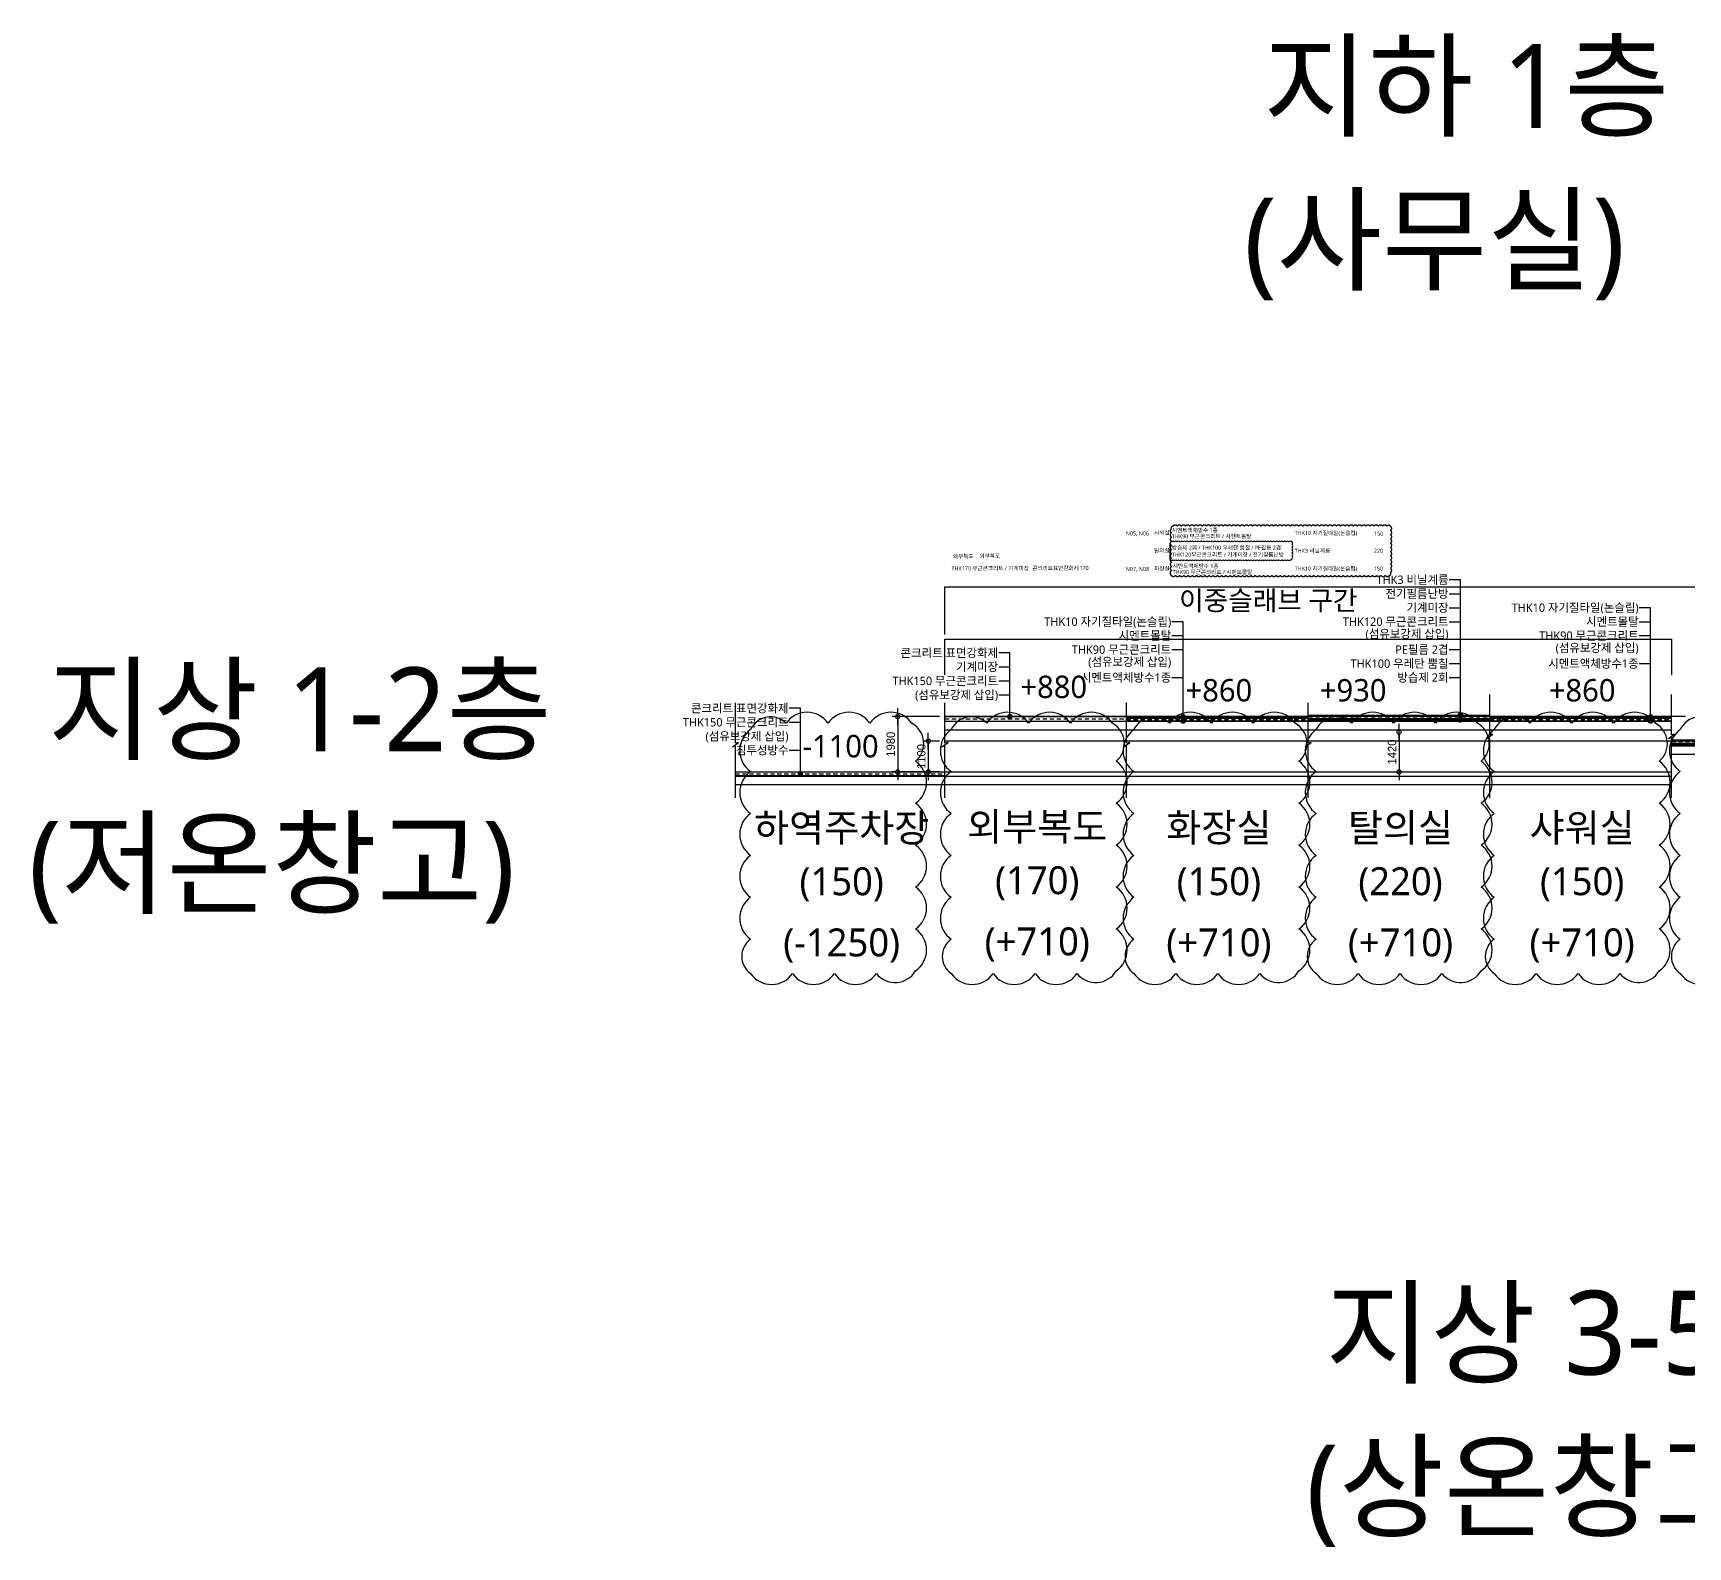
# Model space of a CAD drawing. Header units: millimetres. Extents: x 14892468 to 15300900, y -3565850 to -3401345.
# Drawn here: x 14925063 to 14984285, y -3528074 to -3473906 of the extents above; entities that cross this region are included whole.
import ezdxf
from ezdxf.enums import TextEntityAlignment as Align

# ---------------------------------------------------------------- set-up
doc = ezdxf.new("R2010")
doc.units = ezdxf.units.MM
doc.header["$LTSCALE"] = 100
doc.header["$MEASUREMENT"] = 0
doc.header["$PDSIZE"] = -10
doc.linetypes.add('ACAD_ISO03W100', pattern=[30, 12, -18])
doc.linetypes.add('HID', pattern=[2.5, 1.5, -1])
doc.layers.get('0').update_dxf_attribs({"linetype": 'CONTINUOUS'})
doc.layers.get('Defpoints').update_dxf_attribs({"color": 171, "linetype": 'CONTINUOUS'})
for name, color, linetype in [('FIN', 9, 'CONTINUOUS'), ('FIN(아스콘)', 3, 'CONTINUOUS'), ('HAT-252', 252, 'CONTINUOUS'), ('INS', 9, 'BATTING'), ('LED', 7, 'CONTINUOUS'), ('SYM', 7, 'CONTINUOUS'), ('TEXT(MIN)', 7, 'CONTINUOUS'), ('TEXT-기입', 6, 'CONTINUOUS'), ('wire-meshes', 1, 'CONTINUOUS')]:
    doc.layers.add(name, color=color, linetype=linetype)
doc.layers.add('VE변경사항적용-20220616', color=10, linetype='CONTINUOUS', plot=False)
doc.styles.add('CGS', font='cgse', dxfattribs={"bigfont": 'cgs'})
doc.styles.add('나눔바른고딕', font='NanumBarunGothic.ttf')
doc.linetypes.add('BATTING', pattern='A,0.0001,-0.1,[134,ltypeshp.shx,S=0.1,R=0,X=-0.1,Y=0],-0.2,[134,ltypeshp.shx,S=0.1,R=180,X=0.1,Y=0],-0.1', length=0.4001)
doc.dimstyles.new('NDIM 1200', dxfattribs={"dimscale": 500, "dimtxt": 3, "dimasz": 1, "dimexe": 2, "dimexo": 2, "dimgap": 1, "dimtad": 1, "dimdec": 0, "dimdsep": 46, "dimtxsty": 'CGS', "dimblk": 'DOT0', "dimcen": 1, "dimdle": 8, "dimclrd": 2, "dimclre": 2, "dimclrt": 2, "dimadec": 0, "dimazin": 0, "dimtfac": 1, "dimtdec": 0, "dimtix": 1, "dimtmove": 2, "dimatfit": 3, "dimldrblk": 'DOT0', "dimfxl": 1, "dimtolj": 1, "dimtzin": 0, "dimlwd": -1, "dimlwe": -1, "dimarcsym": 0})

# ---------------------------------------------------------------- blocks, each defined once
blk = doc.blocks.new('DOT0')
blk.add_line((-3, 0), (3, 0))
at = {"color": 6}
blk.add_circle((0, 0), 0.75, dxfattribs=at)
blk = doc.blocks.new('*D9')
at = {"layer": 'Defpoints', "ltscale": 0.4, "transparency": 16777216}
for p, q in [((14957497, -3499241), (14956900, -3499241)), ((14957100, -3499341), (14957100, -3500241)), ((14957497, -3500341), (14956900, -3500341))]:
    blk.add_line(p, q, dxfattribs=at)
at = {"layer": 'Defpoints', "color": 0, "ltscale": 0.4, "transparency": 16777216}
for p in [(14957697, -3499241), (14957100, -3500341), (14957697, -3500341)]:
    blk.add_point(p, dxfattribs=at)
at = {"layer": 'Defpoints', "ltscale": 0.4, "transparency": 16777216, "xscale": 100, "yscale": 100, "zscale": 100}
for p, rotation in [((14957100, -3499241), 90), ((14957100, -3500341), 270)]:
    blk.add_blockref('DOT0', p, dxfattribs=dict(at, rotation=rotation))
at = {"layer": 'Defpoints', "ltscale": 0.4, "transparency": 16777216, "insert": (14956850, -3499791), "char_height": 300, "attachment_point": 5, "rotation": 90, "style": 'CGS'}
blk.add_mtext('\\A1;1100', dxfattribs=at)
blk = doc.blocks.new('*D7')
at = {"layer": 'Defpoints', "ltscale": 0.4, "transparency": 16777216}
for p, q in [((14957497, -3498361), (14955806, -3498361)), ((14956006, -3498461), (14956006, -3500241)), ((14957497, -3500341), (14955806, -3500341))]:
    blk.add_line(p, q, dxfattribs=at)
at = {"layer": 'Defpoints', "color": 0, "ltscale": 0.4, "transparency": 16777216}
for p in [(14957697, -3498361), (14956006, -3500341), (14957697, -3500341)]:
    blk.add_point(p, dxfattribs=at)
at = {"layer": 'Defpoints', "ltscale": 0.4, "transparency": 16777216, "xscale": 100, "yscale": 100, "zscale": 100}
for p, rotation in [((14956006, -3498361), 90), ((14956006, -3500341), 270)]:
    blk.add_blockref('DOT0', p, dxfattribs=dict(at, rotation=rotation))
at = {"layer": 'Defpoints', "ltscale": 0.4, "transparency": 16777216, "insert": (14955756, -3499351), "char_height": 300, "attachment_point": 5, "rotation": 90, "style": 'CGS'}
blk.add_mtext('\\A1;1980', dxfattribs=at)
blk = doc.blocks.new('*D8')
at = {"layer": 'Defpoints', "ltscale": 0.4, "transparency": 16777216}
blk.add_line((14973947, -3499021), (14973947, -3500241), dxfattribs=at)
at = {"layer": 'Defpoints', "color": 0, "ltscale": 0.4, "transparency": 16777216}
for p in [(14973947, -3498921), (14973947, -3500341), (14973947, -3500341)]:
    blk.add_point(p, dxfattribs=at)
at = {"layer": 'Defpoints', "ltscale": 0.4, "transparency": 16777216, "xscale": 100, "yscale": 100, "zscale": 100}
for p, rotation in [((14973947, -3498921), 90), ((14973947, -3500341), 270)]:
    blk.add_blockref('DOT0', p, dxfattribs=dict(at, rotation=rotation))
at = {"layer": 'Defpoints', "ltscale": 0.4, "transparency": 16777216, "insert": (14973697, -3499631), "char_height": 300, "attachment_point": 5, "rotation": 90, "style": 'CGS'}
blk.add_mtext('\\A1;1420', dxfattribs=at)

msp = doc.modelspace()

# ---------------------------------------------------------------- hatches: boundary and pattern name
at = {"layer": 'LED'}
h = msp.add_hatch(color=256, dxfattribs=at)
h.dxf.hatch_style = 1
edge = h.paths.add_edge_path()
edge.add_arc((14976143, -3498311.1), 108, 0, 360)
h = msp.add_hatch(color=256, dxfattribs=at)
h.dxf.hatch_style = 1
edge = h.paths.add_edge_path()
edge.add_arc((14966218.3, -3498381.1), 108, 0, 360)
h = msp.add_hatch(color=256, dxfattribs=at)
h.dxf.hatch_style = 1
edge = h.paths.add_edge_path()
edge.add_arc((14982946, -3498381.1), 108, 0, 360)

# ---------------------------------------------------------------- linework, layer by layer
for points in [[(14965759.9, -3492749.9, 0.5205671), (14965859.9, -3492749.9, 0.5205671), (14965959.9, -3492749.9, 0.5205671), (14966059.9, -3492749.9, 0.5205671), (14966159.9, -3492749.9, 0.5205671), (14966259.9, -3492749.9, 0.5205671), (14966359.9, -3492749.9, 0.5205671), (14966459.9, -3492749.9, 0.5205671), (14966559.9, -3492749.9, 0.5205671), (14966659.9, -3492749.9, 0.5205671), (14966759.9, -3492749.9, 0.5205671), (14966859.9, -3492749.9, 0.5205671), (14966959.9, -3492749.9, 0.5205671), (14967059.9, -3492749.9, 0.5205671), (14967159.9, -3492749.9, 0.5205671), (14967259.9, -3492749.9, 0.5205671), (14967359.9, -3492749.9, 0.5205671), (14967459.9, -3492749.9, 0.5205671), (14967559.9, -3492749.9, 0.5205671), (14967659.9, -3492749.9, 0.5205671), (14967759.9, -3492749.9, 0.5205671), (14967859.9, -3492749.9, 0.5205671), (14967959.9, -3492749.9, 0.5205671), (14968059.9, -3492749.9, 0.5205671), (14968159.9, -3492749.9, 0.5205671), (14968259.9, -3492749.9, 0.5205671), (14968359.9, -3492749.9, 0.5205671), (14968459.9, -3492749.9, 0.5205671), (14968559.9, -3492749.9, 0.5205671), (14968659.9, -3492749.9, 0.5205671), (14968759.9, -3492749.9, 0.5205671), (14968859.9, -3492749.9, 0.5205671), (14968959.9, -3492749.9, 0.5205671), (14969059.9, -3492749.9, 0.5205671), (14969159.9, -3492749.9, 0.5205671), (14969259.9, -3492749.9, 0.5205671), (14969359.9, -3492749.9, 0.5205671), (14969459.9, -3492749.9, 0.5205671), (14969559.9, -3492749.9, 0.5205671), (14969659.9, -3492749.9, 0.5205671), (14969759.9, -3492749.9, 0.5205671), (14969859.9, -3492749.9, 0.5205671), (14969959.9, -3492749.9, 0.5205671), (14970059.9, -3492749.9, 0.5205671), (14970118.5, -3492708.5, 0.5205671), (14970118.5, -3492608.5, 0.5205671), (14970118.5, -3492508.5, 0.5205671), (14970118.5, -3492408.5, 0.5205671), (14970118.5, -3492308.5, 0.5205671), (14970118.5, -3492208.5, 0.5205671), (14970112.4, -3492114.7, 0.5205671), (14970012.4, -3492114.7, 0.5205671), (14969912.4, -3492114.7, 0.5205671), (14969812.4, -3492114.7, 0.5205671), (14969712.4, -3492114.7, 0.5205671), (14969612.4, -3492114.7, 0.5205671), (14969512.4, -3492114.7, 0.5205671), (14969412.4, -3492114.7, 0.5205671), (14969312.4, -3492114.7, 0.5205671), (14969212.4, -3492114.7, 0.5205671), (14969112.4, -3492114.7, 0.5205671), (14969012.4, -3492114.7, 0.5205671), (14968912.4, -3492114.7, 0.5205671), (14968812.4, -3492114.7, 0.5205671), (14968712.4, -3492114.7, 0.5205671), (14968612.4, -3492114.7, 0.5205671), (14968512.4, -3492114.7, 0.5205671), (14968412.4, -3492114.7, 0.5205671), (14968312.4, -3492114.7, 0.5205671), (14968212.4, -3492114.7, 0.5205671), (14968112.4, -3492114.7, 0.5205671), (14968012.4, -3492114.7, 0.5205671), (14967912.4, -3492114.7, 0.5205671), (14967812.4, -3492114.7, 0.5205671), (14967712.4, -3492114.7, 0.5205671), (14967612.4, -3492114.7, 0.5205671), (14967512.4, -3492114.7, 0.5205671), (14967412.4, -3492114.7, 0.5205671), (14967312.4, -3492114.7, 0.5205671), (14967212.4, -3492114.7, 0.5205671), (14967112.4, -3492114.7, 0.5205671), (14967012.4, -3492114.7, 0.5205671), (14966912.4, -3492114.7, 0.5205671), (14966812.4, -3492114.7, 0.5205671), (14966712.4, -3492114.7, 0.5205671), (14966612.4, -3492114.7, 0.5205671), (14966512.4, -3492114.7, 0.5205671), (14966412.4, -3492114.7, 0.5205671), (14966312.4, -3492114.7, 0.5205671), (14966212.4, -3492114.7, 0.5205671), (14966112.4, -3492114.7, 0.5205671), (14966012.4, -3492114.7, 0.5205671), (14965912.4, -3492114.7, 0.5205671), (14965812.4, -3492114.7, 0.5205671), (14965759.9, -3492162.2, 0.5205671), (14965759.9, -3492262.2, 0.5205671), (14965759.9, -3492362.2, 0.5205671), (14965759.9, -3492462.2, 0.5205671), (14965759.9, -3492562.2, 0.5205671), (14965759.9, -3492662.2, 0.5205671)], [(14950741.4, -3507557.8, 0.5205671), (14952241.4, -3507557.8, 0.5205671), (14953741.4, -3507557.8, 0.5205671), (14955241.4, -3507557.8, 0.5205671), (14956646.5, -3507463, 0.5205671), (14956646.5, -3505963, 0.5205671), (14956646.5, -3504463, 0.5205671), (14956646.5, -3502963, 0.5205671), (14956646.5, -3501463, 0.5205671), (14956646.5, -3499963, 0.5205671), (14956510.8, -3498598.7, 0.5205671), (14955010.8, -3498598.7, 0.5205671), (14953510.8, -3498598.7, 0.5205671), (14952010.8, -3498598.7, 0.5205671), (14950741.4, -3498829.4, 0.5205671), (14950741.4, -3500329.4, 0.5205671), (14950741.4, -3501829.4, 0.5205671), (14950741.4, -3503329.4, 0.5205671), (14950741.4, -3504829.4, 0.5205671), (14950741.4, -3506329.4, 0.5205671)], [(14957921.4, -3507557.8, 0.5205671), (14959421.4, -3507557.8, 0.5205671), (14960921.4, -3507557.8, 0.5205671), (14962421.4, -3507557.8, 0.5205671), (14963826.5, -3507463, 0.5205671), (14963826.5, -3505963, 0.5205671), (14963826.5, -3504463, 0.5205671), (14963826.5, -3502963, 0.5205671), (14963826.5, -3501463, 0.5205671), (14963826.5, -3499963, 0.5205671), (14963690.8, -3498598.7, 0.5205671), (14962190.8, -3498598.7, 0.5205671), (14960690.8, -3498598.7, 0.5205671), (14959190.8, -3498598.7, 0.5205671), (14957921.4, -3498829.4, 0.5205671), (14957921.4, -3500329.4, 0.5205671), (14957921.4, -3501829.4, 0.5205671), (14957921.4, -3503329.4, 0.5205671), (14957921.4, -3504829.4, 0.5205671), (14957921.4, -3506329.4, 0.5205671)], [(14964460.4, -3507557.8, 0.5205671), (14965960.4, -3507557.8, 0.5205671), (14967460.4, -3507557.8, 0.5205671), (14968960.4, -3507557.8, 0.5205671), (14970365.5, -3507463, 0.5205671), (14970365.5, -3505963, 0.5205671), (14970365.5, -3504463, 0.5205671), (14970365.5, -3502963, 0.5205671), (14970365.5, -3501463, 0.5205671), (14970365.5, -3499963, 0.5205671), (14970229.8, -3498598.7, 0.5205671), (14968729.8, -3498598.7, 0.5205671), (14967229.8, -3498598.7, 0.5205671), (14965729.8, -3498598.7, 0.5205671), (14964460.4, -3498829.4, 0.5205671), (14964460.4, -3500329.4, 0.5205671), (14964460.4, -3501829.4, 0.5205671), (14964460.4, -3503329.4, 0.5205671), (14964460.4, -3504829.4, 0.5205671), (14964460.4, -3506329.4, 0.5205671)], [(14970981.4, -3507557.8, 0.5205671), (14972481.4, -3507557.8, 0.5205671), (14973981.4, -3507557.8, 0.5205671), (14975481.4, -3507557.8, 0.5205671), (14976886.5, -3507463, 0.5205671), (14976886.5, -3505963, 0.5205671), (14976886.5, -3504463, 0.5205671), (14976886.5, -3502963, 0.5205671), (14976886.5, -3501463, 0.5205671), (14976886.5, -3499963, 0.5205671), (14976750.8, -3498598.7, 0.5205671), (14975250.8, -3498598.7, 0.5205671), (14973750.8, -3498598.7, 0.5205671), (14972250.8, -3498598.7, 0.5205671), (14970981.4, -3498829.4, 0.5205671), (14970981.4, -3500329.4, 0.5205671), (14970981.4, -3501829.4, 0.5205671), (14970981.4, -3503329.4, 0.5205671), (14970981.4, -3504829.4, 0.5205671), (14970981.4, -3506329.4, 0.5205671)], [(14977354.4, -3507557.8, 0.5205671), (14978854.4, -3507557.8, 0.5205671), (14980354.4, -3507557.8, 0.5205671), (14981854.4, -3507557.8, 0.5205671), (14983259.5, -3507463, 0.5205671), (14983259.5, -3505963, 0.5205671), (14983259.5, -3504463, 0.5205671), (14983259.5, -3502963, 0.5205671), (14983259.5, -3501463, 0.5205671), (14983259.5, -3499963, 0.5205671), (14983123.8, -3498598.7, 0.5205671), (14981623.8, -3498598.7, 0.5205671), (14980123.8, -3498598.7, 0.5205671), (14978623.8, -3498598.7, 0.5205671), (14977354.4, -3498829.4, 0.5205671), (14977354.4, -3500329.4, 0.5205671), (14977354.4, -3501829.4, 0.5205671), (14977354.4, -3503329.4, 0.5205671), (14977354.4, -3504829.4, 0.5205671), (14977354.4, -3506329.4, 0.5205671)], [(14984011.4, -3507557.8, 0.5205671), (14985511.4, -3507557.8, 0.5205671), (14987011.4, -3507557.8, 0.5205671), (14988511.4, -3507557.8, 0.5205671), (14989916.5, -3507463, 0.5205671), (14989916.5, -3505963, 0.5205671), (14989916.5, -3504463, 0.5205671), (14989916.5, -3502963, 0.5205671), (14989916.5, -3501463, 0.5205671), (14989916.5, -3499963, 0.5205671), (14989780.8, -3498598.7, 0.5205671), (14988280.8, -3498598.7, 0.5205671), (14986780.8, -3498598.7, 0.5205671), (14985280.8, -3498598.7, 0.5205671), (14984011.4, -3498829.4, 0.5205671), (14984011.4, -3500329.4, 0.5205671), (14984011.4, -3501829.4, 0.5205671), (14984011.4, -3503329.4, 0.5205671), (14984011.4, -3504829.4, 0.5205671), (14984011.4, -3506329.4, 0.5205671)]]:
    msp.add_lwpolyline(points, format="xyb", close=True)
at = {"color": 2, "ltscale": 0.1}
for points in [[(14957697, -3498531.1), (14964197, -3498531.1)], [(14957697, -3498831.1), (14964197, -3498831.1)], [(14964197, -3498531.1), (14970697, -3498531.1)], [(14964197, -3498831.1), (14970697, -3498831.1)], [(14970697, -3498531.1), (14977197, -3498531.1)], [(14970697, -3498831.1), (14977197, -3498831.1)], [(14977197, -3498531.1), (14983697, -3498531.1)], [(14977197, -3498831.1), (14983697, -3498831.1)], [(14983697, -3499411.1), (14990197, -3499411.1)], [(14983697, -3499711.1), (14990197, -3499711.1)], [(14950197, -3500491.1), (14983697, -3500491.1)], [(14950197, -3500791.1), (14983697, -3500791.1)]]:
    msp.add_lwpolyline(points, dxfattribs=at)
at = {"layer": 'Defpoints', "ltscale": 0.1}
for p, q in [((14984197, -3498361.1), (14957697, -3498361.1)), ((15090428.8, -3499241.1), (14957697, -3499241.1))]:
    msp.add_line(p, q, dxfattribs=at)
at = {"layer": 'FIN', "ltscale": 0.1}
for points in [[(14964197, -3498381.1), (14970697, -3498381.1)], [(14964197, -3498391.1), (14970697, -3498391.1)], [(14970697, -3498311.1), (14977197, -3498311.1)], [(14977197, -3498381.1), (14983697, -3498381.1)], [(14977197, -3498391.1), (14983697, -3498391.1)], [(14983697, -3499191.1), (14990197, -3499191.1)]]:
    msp.add_lwpolyline(points, dxfattribs=at)
at = {"layer": 'FIN(아스콘)', "ltscale": 0.1}
for points in [[(14957697, -3498361.1), (14964197, -3498361.1)], [(14964197, -3498421.1), (14970697, -3498421.1)], [(14964197, -3498511.1), (14970697, -3498511.1)], [(14970697, -3498314.1), (14977197, -3498314.1)], [(14970697, -3498431.1), (14977197, -3498431.1)], [(14977197, -3498421.1), (14983697, -3498421.1)], [(14977197, -3498511.1), (14983697, -3498511.1)], [(14983697, -3499194.1), (14990197, -3499194.1)], [(14983697, -3499311.1), (14990197, -3499311.1)], [(14950197, -3500341.1), (14983697, -3500341.1)]]:
    msp.add_lwpolyline(points, dxfattribs=at)
at = {"layer": 'HAT-252', "linetype": 'HID', "ltscale": 0.1}
for points in [[(14964197, -3498521.1), (14970697, -3498521.1)], [(14977197, -3498521.1), (14983697, -3498521.1)], [(14957697, -3500486.1), (14950197, -3500486.1)]]:
    msp.add_lwpolyline(points, dxfattribs=at)
at = {"layer": 'INS', "ltscale": 1.2}
for points in [[(14970697, -3498481.1), (14977197, -3498481.1)], [(14983697, -3499361.1), (14990197, -3499361.1)]]:
    msp.add_lwpolyline(points, dxfattribs=at)
at = {"layer": 'SYM', "color": 251, "ltscale": 1000, "true_color": 0x636466}
for points in [[(14977197, -3501273.2), (14977197, -3499122.7), (14977087, -3499149.7), (14977307, -3498987.7), (14977197, -3499014.7), (14977197, -3497568.7)], [(14983697, -3501273.2), (14983697, -3499122.7), (14983587, -3499149.7), (14983807, -3498987.7), (14983697, -3499014.7), (14983697, -3497568.7)], [(14950197, -3501273.2), (14950197, -3499422.7), (14950087, -3499449.7), (14950307, -3499287.7), (14950197, -3499314.7), (14950197, -3497868.7)], [(14957697, -3501273.2), (14957697, -3499422.7), (14957587, -3499449.7), (14957807, -3499287.7), (14957697, -3499314.7), (14957697, -3497868.7)], [(14964197, -3501273.2), (14964197, -3499422.7), (14964087, -3499449.7), (14964307, -3499287.7), (14964197, -3499314.7), (14964197, -3497868.7)], [(14970697, -3501273.2), (14970697, -3499422.7), (14970587, -3499449.7), (14970807, -3499287.7), (14970697, -3499314.7), (14970697, -3497868.7)]]:
    msp.add_lwpolyline(points, dxfattribs=at)
at = {"layer": 'TEXT(MIN)', "ltscale": 10000}
for p, q in [((14975743, -3493966.5), (14976143, -3493966.5)), ((14975743, -3494466.5), (14976143, -3494466.5)), ((14975743, -3494966.5), (14976143, -3494966.5)), ((14982546, -3494966.5), (14982946, -3494966.5)), ((14965818.3, -3495466.5), (14966218.3, -3495466.5)), ((14982546, -3495466.5), (14982946, -3495466.5)), ((14965818.3, -3495966.5), (14966218.3, -3495966.5)), ((14975743, -3495966.5), (14976143, -3495966.5)), ((14975743, -3496466.5), (14976143, -3496466.5)), ((14982546, -3496466.5), (14982946, -3496466.5)), ((14959622.5, -3496586.5), (14960022.5, -3496586.5)), ((14965818.3, -3496966.5), (14966218.3, -3496966.5)), ((14975743, -3496966.5), (14976143, -3496966.5)), ((14959622.5, -3497086.5), (14960022.5, -3497086.5)), ((14959622.5, -3497586.5), (14960022.5, -3497586.5)), ((14952122.5, -3498566.5), (14952522.5, -3498566.5)), ((14952122.5, -3499566.5), (14952522.5, -3499566.5))]:
    msp.add_line(p, q, dxfattribs=at)
at = {"layer": 'TEXT-기입', "color": 2}
msp.add_lwpolyline([(14957697, -3495428.1), (14957697, -3493725.4), (15022697, -3493725.4), (15022697, -3495428.1)], dxfattribs=at)
at = {"layer": 'TEXT-기입', "color": 4}
msp.add_lwpolyline([(14957697, -3496870.6), (14957697, -3495595.5), (14983697, -3495595.5), (14983697, -3496870.6)], dxfattribs=at)
at = {"layer": 'VE변경사항적용-20220616', "linetype": 'ACAD_ISO03W100'}
msp.add_lwpolyline([(14965797.9, -3493309.5, 0.5205671), (14965947.9, -3493309.5, 0.5205671), (14966097.9, -3493309.5, 0.5205671), (14966247.9, -3493309.5, 0.5205671), (14966397.9, -3493309.5, 0.5205671), (14966547.9, -3493309.5, 0.5205671), (14966697.9, -3493309.5, 0.5205671), (14966847.9, -3493309.5, 0.5205671), (14966997.9, -3493309.5, 0.5205671), (14967147.9, -3493309.5, 0.5205671), (14967297.9, -3493309.5, 0.5205671), (14967447.9, -3493309.5, 0.5205671), (14967597.9, -3493309.5, 0.5205671), (14967747.9, -3493309.5, 0.5205671), (14967897.9, -3493309.5, 0.5205671), (14968047.9, -3493309.5, 0.5205671), (14968197.9, -3493309.5, 0.5205671), (14968347.9, -3493309.5, 0.5205671), (14968497.9, -3493309.5, 0.5205671), (14968647.9, -3493309.5, 0.5205671), (14968797.9, -3493309.5, 0.5205671), (14968947.9, -3493309.5, 0.5205671), (14969097.9, -3493309.5, 0.5205671), (14969247.9, -3493309.5, 0.5205671), (14969397.9, -3493309.5, 0.5205671), (14969547.9, -3493309.5, 0.5205671), (14969697.9, -3493309.5, 0.5205671), (14969847.9, -3493309.5, 0.5205671), (14969997.9, -3493309.5, 0.5205671), (14970147.9, -3493309.5, 0.5205671), (14970297.9, -3493309.5, 0.5205671), (14970447.9, -3493309.5, 0.5205671), (14970597.9, -3493309.5, 0.5205671), (14970747.9, -3493309.5, 0.5205671), (14970897.9, -3493309.5, 0.5205671), (14971047.9, -3493309.5, 0.5205671), (14971197.9, -3493309.5, 0.5205671), (14971347.9, -3493309.5, 0.5205671), (14971497.9, -3493309.5, 0.5205671), (14971647.9, -3493309.5, 0.5205671), (14971797.9, -3493309.5, 0.5205671), (14971947.9, -3493309.5, 0.5205671), (14972097.9, -3493309.5, 0.5205671), (14972247.9, -3493309.5, 0.5205671), (14972397.9, -3493309.5, 0.5205671), (14972547.9, -3493309.5, 0.5205671), (14972697.9, -3493309.5, 0.5205671), (14972847.9, -3493309.5, 0.5205671), (14972997.9, -3493309.5, 0.5205671), (14973147.9, -3493309.5, 0.5205671), (14973297.9, -3493309.5, 0.5205671), (14973447.9, -3493309.5, 0.5205671), (14973597.9, -3493309.5, 0.5205671), (14973646.8, -3493208.4, 0.5205671), (14973646.8, -3493058.4, 0.5205671), (14973646.8, -3492908.4, 0.5205671), (14973646.8, -3492758.4, 0.5205671), (14973646.8, -3492608.4, 0.5205671), (14973646.8, -3492458.4, 0.5205671), (14973646.8, -3492308.4, 0.5205671), (14973646.8, -3492158.4, 0.5205671), (14973646.8, -3492008.4, 0.5205671), (14973646.8, -3491858.4, 0.5205671), (14973646.8, -3491708.4, 0.5205671), (14973646.8, -3491558.4, 0.5205671), (14973506.9, -3491548.3, 0.5205671), (14973356.9, -3491548.3, 0.5205671), (14973206.9, -3491548.3, 0.5205671), (14973056.9, -3491548.3, 0.5205671), (14972906.9, -3491548.3, 0.5205671), (14972756.9, -3491548.3, 0.5205671), (14972606.9, -3491548.3, 0.5205671), (14972456.9, -3491548.3, 0.5205671), (14972306.9, -3491548.3, 0.5205671), (14972156.9, -3491548.3, 0.5205671), (14972006.9, -3491548.3, 0.5205671), (14971856.9, -3491548.3, 0.5205671), (14971706.9, -3491548.3, 0.5205671), (14971556.9, -3491548.3, 0.5205671), (14971406.9, -3491548.3, 0.5205671), (14971256.9, -3491548.3, 0.5205671), (14971106.9, -3491548.3, 0.5205671), (14970956.9, -3491548.3, 0.5205671), (14970806.9, -3491548.3, 0.5205671), (14970656.9, -3491548.3, 0.5205671), (14970506.9, -3491548.3, 0.5205671), (14970356.9, -3491548.3, 0.5205671), (14970206.9, -3491548.3, 0.5205671), (14970056.9, -3491548.3, 0.5205671), (14969906.9, -3491548.3, 0.5205671), (14969756.9, -3491548.3, 0.5205671), (14969606.9, -3491548.3, 0.5205671), (14969456.9, -3491548.3, 0.5205671), (14969306.9, -3491548.3, 0.5205671), (14969156.9, -3491548.3, 0.5205671), (14969006.9, -3491548.3, 0.5205671), (14968856.9, -3491548.3, 0.5205671), (14968706.9, -3491548.3, 0.5205671), (14968556.9, -3491548.3, 0.5205671), (14968406.9, -3491548.3, 0.5205671), (14968256.9, -3491548.3, 0.5205671), (14968106.9, -3491548.3, 0.5205671), (14967956.9, -3491548.3, 0.5205671), (14967806.9, -3491548.3, 0.5205671), (14967656.9, -3491548.3, 0.5205671), (14967506.9, -3491548.3, 0.5205671), (14967356.9, -3491548.3, 0.5205671), (14967206.9, -3491548.3, 0.5205671), (14967056.9, -3491548.3, 0.5205671), (14966906.9, -3491548.3, 0.5205671), (14966756.9, -3491548.3, 0.5205671), (14966606.9, -3491548.3, 0.5205671), (14966456.9, -3491548.3, 0.5205671), (14966306.9, -3491548.3, 0.5205671), (14966156.9, -3491548.3, 0.5205671), (14966006.9, -3491548.3, 0.5205671), (14965856.9, -3491548.3, 0.5205671), (14965797.9, -3491639.2, 0.5205671), (14965797.9, -3491789.2, 0.5205671), (14965797.9, -3491939.2, 0.5205671), (14965797.9, -3492089.2, 0.5205671), (14965797.9, -3492239.2, 0.5205671), (14965797.9, -3492389.2, 0.5205671), (14965797.9, -3492539.2, 0.5205671), (14965797.9, -3492689.2, 0.5205671), (14965797.9, -3492839.2, 0.5205671), (14965797.9, -3492989.2, 0.5205671), (14965797.9, -3493139.2, 0.5205671)], format="xyb", close=True, dxfattribs=at)
at = {"layer": 'wire-meshes', "linetype": 'HID'}
for points in [[(14957697, -3498446.1), (14964197, -3498446.1)], [(14964197, -3498466.1), (14970697, -3498466.1)], [(14970697, -3498371.1), (14977197, -3498371.1)], [(14977197, -3498466.1), (14983697, -3498466.1)], [(14983697, -3499251.1), (14990197, -3499251.1)], [(14950197, -3500416.1), (14957697, -3500416.1)]]:
    msp.add_lwpolyline(points, dxfattribs=at)

# ---------------------------------------------------------------- texts
at = {"layer": 'TEXT(MIN)', "color": 8, "style": '나눔바른고딕'}
for s, p in [('지하 1층', (14969081.3, -3477298.4)), ('(사무실)', (14968398.3, -3482800.2)), ('지상 1-2층', (14925589.3, -3499602.1)), ('(저온창고)', (14924906.3, -3505104)), ('지상 3-5층', (14971305.8, -3521907.9)), ('(상온창고)', (14970622.8, -3527409.7))]:
    msp.add_text(s, height=3000, dxfattribs=at).set_placement(p)
at = {"layer": 'TEXT(MIN)', "style": '나눔바른고딕'}
for s, p in [('THK3 비닐계륨', (14975718.4, -3493466.5)), ('전기필름난방', (14975718.4, -3493966.5)), ('기계미장', (14975718.4, -3494466.5)), ('THK10 자기질타일(논슬립)', (14982521.4, -3494466.5)), ('THK10 자기질타일(논슬립)', (14965793.7, -3494966.5)), ('시멘트몰탈', (14965793.7, -3495466.5)), ('THK120 무근콘크리트', (14975718.4, -3494966.5)), ('(섬유보강제 삽입)', (14975718.4, -3495403.5)), ('THK90 무근콘크리트', (14982521.4, -3495466.5)), ('시멘트몰탈', (14982521.4, -3494966.5)), ('THK90 무근콘크리트', (14965793.7, -3495966.5)), ('PE필름 2겹', (14975718.4, -3495966.5)), ('(섬유보강제 삽입)', (14982521.4, -3495903.5)), ('콘크리트 표면강화제', (14959597.9, -3496086.5)), ('기계미장', (14959597.9, -3496586.5)), ('(섬유보강제 삽입)', (14965793.7, -3496403.5)), ('THK100 우레탄 뿜칠', (14975718.4, -3496466.5)), ('시멘트액체방수1종', (14982521.4, -3496466.5)), ('THK150 무근콘크리트', (14959597.9, -3497086.5)), ('시멘트액체방수1종', (14965793.7, -3496966.5)), ('방습제 2회', (14975718.4, -3496966.5)), ('(섬유보강제 삽입)', (14959597.9, -3497586.5)), ('콘크리트 표면강화제', (14952097.9, -3498066.5)), ('THK150 무근콘크리트', (14952097.9, -3498566.5)), ('(섬유보강제 삽입)', (14952097.9, -3499066.5)), ('침투성방수', (14952097.9, -3499566.5))]:
    msp.add_text(s, height=300, dxfattribs=at).set_placement(p, align=Align.MIDDLE_RIGHT)
at = {"layer": 'TEXT-기입', "style": '나눔바른고딕'}
for s, p in [('샤워실', (14965181.2, -3491856.7)), ('N05, N06', (14964168.3, -3491882.3)), ('방습제 2회 / THK100 우레탄 뿜칠 / PE필름 2겹', (14965816.3, -3492392.6)), ('외부복도', (14957978.6, -3492701.5)), ('외부복도', (14958931.5, -3492685.7)), ('탈의실', (14965181.2, -3492492.2)), ('THK120무근콘크리트 / 기계미장 / 전기필름난방', (14965816.3, -3492640.8)), ('시멘트액체방수 1종', (14965847.2, -3493046.1)), ('THK170 무근콘크리트 / 기계미장', (14957931.6, -3493128.1)), ('콘크리트표면강화제', (14960820.6, -3493120.6)), ('N07, N08', (14964168.3, -3493152.9)), ('화장실', (14965181.2, -3493137.1)), ('THK90 무근콘크리트 / 시멘트몰탈', (14965847.2, -3493263.7))]:
    msp.add_text(s, height=144, dxfattribs=at).set_placement(p)
for s, p in [('시멘트액체방수 1종', (14965816.3, -3491695)), ('THK10 자기질타일(논슬립)', (14970214.3, -3491794.5)), ('THK90 무근콘크리트 / 시멘트몰탈', (14965816.3, -3491912.6)), ('THK3 비닐계륨', (14970214.3, -3492429.8)), ('220', (14973046.5, -3492429.8)), ('THK10 자기질타일(논슬립)', (14970214.3, -3493065.1)), ('150', (14973046.5, -3493065.1))]:
    msp.add_text(s, height=144, dxfattribs=at).set_placement(p, align=Align.MIDDLE_LEFT)
for s, p in [('150', (14973221.1, -3491817.7)), ('170', (14962672.4, -3493047.3))]:
    msp.add_text(s, height=144, dxfattribs=at).set_placement(p, align=Align.MIDDLE_CENTER)
at = {"layer": 'TEXT-기입', "color": 4, "style": '나눔바른고딕'}
for s, height, p in [('이중슬래브 구간', 700, (14969268.7, -3494208.7)), ('(-1250)', 1000, (14953999.3, -3506444.7)), ('(+710)', 1000, (14960999.3, -3506406.7)), ('(+710)', 1000, (14967499.3, -3506442.7)), ('(+710)', 1000, (14973999.3, -3506442.7)), ('(+710)', 1000, (14980499.3, -3506442.7))]:
    msp.add_text(s, height=height, dxfattribs=at).set_placement(p, align=Align.MIDDLE_CENTER)
at = {"layer": 'TEXT-기입', "color": 6, "style": '나눔바른고딕'}
for s, height, p in [('+880', 800, (14961589.3, -3497299.2)), ('+860', 800, (14967499.3, -3497421)), ('+930', 800, (14972305.6, -3497421)), ('+860', 800, (14980499.3, -3497421)), ('-1100', 800, (14953962.8, -3499421)), ('하역주차장', 1000, (14953999.3, -3502340.7)), ('외부복도', 1000, (14960999.3, -3502302.7)), ('화장실', 1000, (14967499.3, -3502338.6)), ('탈의실', 1000, (14973999.3, -3502338.6)), ('샤워실', 1000, (14980499.3, -3502338.6)), ('(150)', 1000, (14953999.3, -3504255.4)), ('(170)', 1000, (14960999.3, -3504217.4)), ('(150)', 1000, (14967499.3, -3504253.3)), ('(220)', 1000, (14973999.3, -3504253.3)), ('(150)', 1000, (14980499.3, -3504253.3))]:
    msp.add_text(s, height=height, dxfattribs=at).set_placement(p, align=Align.MIDDLE_CENTER)

# ---------------------------------------------------------------- dimensions: what is measured, and where the dimension line sits
at = {"layer": 'Defpoints', "ltscale": 0.4}
for base, p1, p2, picture, middle in [((14956006.4, -3500341.1), (14957697, -3498361.1), (14957697, -3500341.1), '*D7', (14955756.4, -3499351.1)), ((14973947, -3500341.1), (14973947, -3498921.1), (14973947, -3500341.1), '*D8', (14973697, -3499631.1)), ((14957099.8, -3500341.1), (14957697, -3499241.1), (14957697, -3500341.1), '*D9', (14956849.8, -3499791.1))]:
    dim = msp.add_linear_dim(base=base, p1=p1, p2=p2, angle=90, dimstyle='NDIM 1200', override={"dimscale": 100, "dimclrd": 256, "dimclre": 256, "dimclrt": 256}, dxfattribs=at)
    dim.commit()
    dim.dimension.update_dxf_attribs({"geometry": picture, "text_midpoint": middle})

# ---------------------------------------------------------------- leaders
at = {"layer": 'LED', "ltscale": 10000}
for points in [[(14976143, -3498481.1), (14976143, -3493466.5), (14975743, -3493466.5)], [(14982946, -3498521.1), (14982946, -3494466.5), (14982546, -3494466.5)], [(14966218.3, -3498521.1), (14966218.3, -3494966.5), (14965818.3, -3494966.5)], [(14960022.5, -3498361.1), (14960022.5, -3496086.5), (14959622.5, -3496086.5)], [(14952522.5, -3500416.1), (14952522.5, -3498066.5), (14952122.5, -3498066.5)]]:
    msp.add_leader(points, dimstyle='NDIM 1200', override={"dimasz": 0.4, "dimtad": 0, "dimclrd": 256, "dimldrblk": 'Dot'}, dxfattribs=at)

doc.saveas('drawing.dxf')
